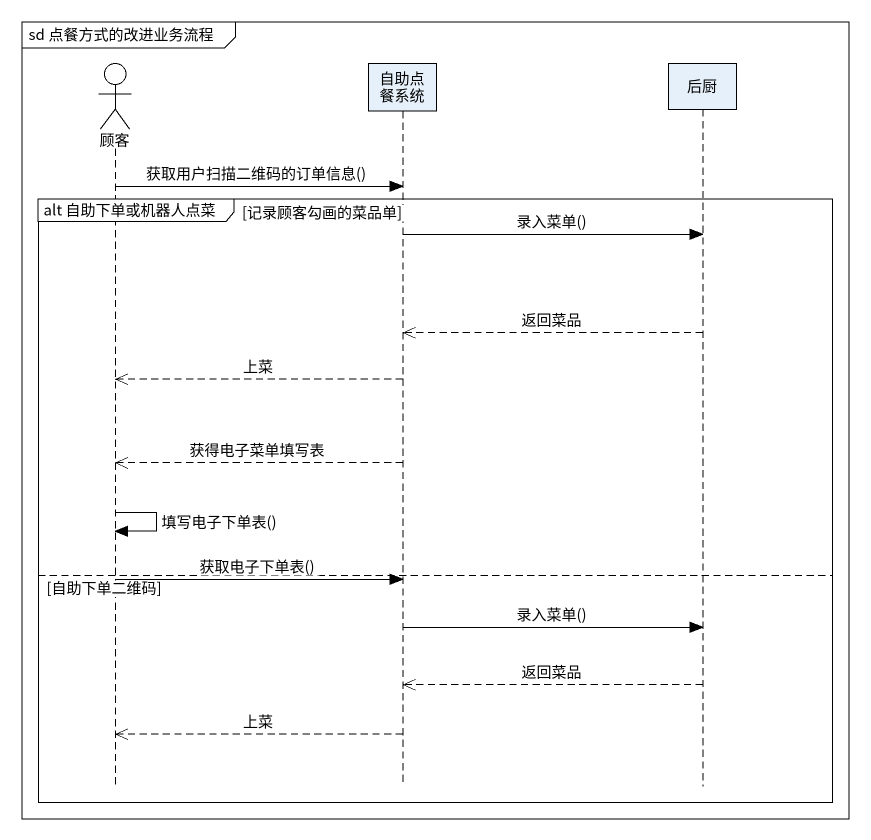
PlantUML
@startuml
mainframe sd 点餐方式的改进业务流程
hide footbox
actor 顾客
participant 自助点餐系统
participant 后厨

顾客 -> 自助点餐系统 : 获取用户扫描二维码的订单信息()
group alt 自助下单或机器人点菜 [记录顾客勾画的菜品单]
  自助点餐系统 -> 后厨 : 录入菜单()
  后厨 -->> 自助点餐系统 : 返回菜品
  自助点餐系统 -->> 顾客 : 上菜
  自助点餐系统 -->> 顾客 : 获得电子菜单填写表
  顾客 -> 顾客 : 填写电子下单表()
else 自助下单二维码
  顾客 -> 自助点餐系统 : 获取电子下单表()
  自助点餐系统 -> 后厨 : 录入菜单()
  后厨 -->> 自助点餐系统 : 返回菜品
  自助点餐系统 -->> 顾客 : 上菜
end
@enduml
